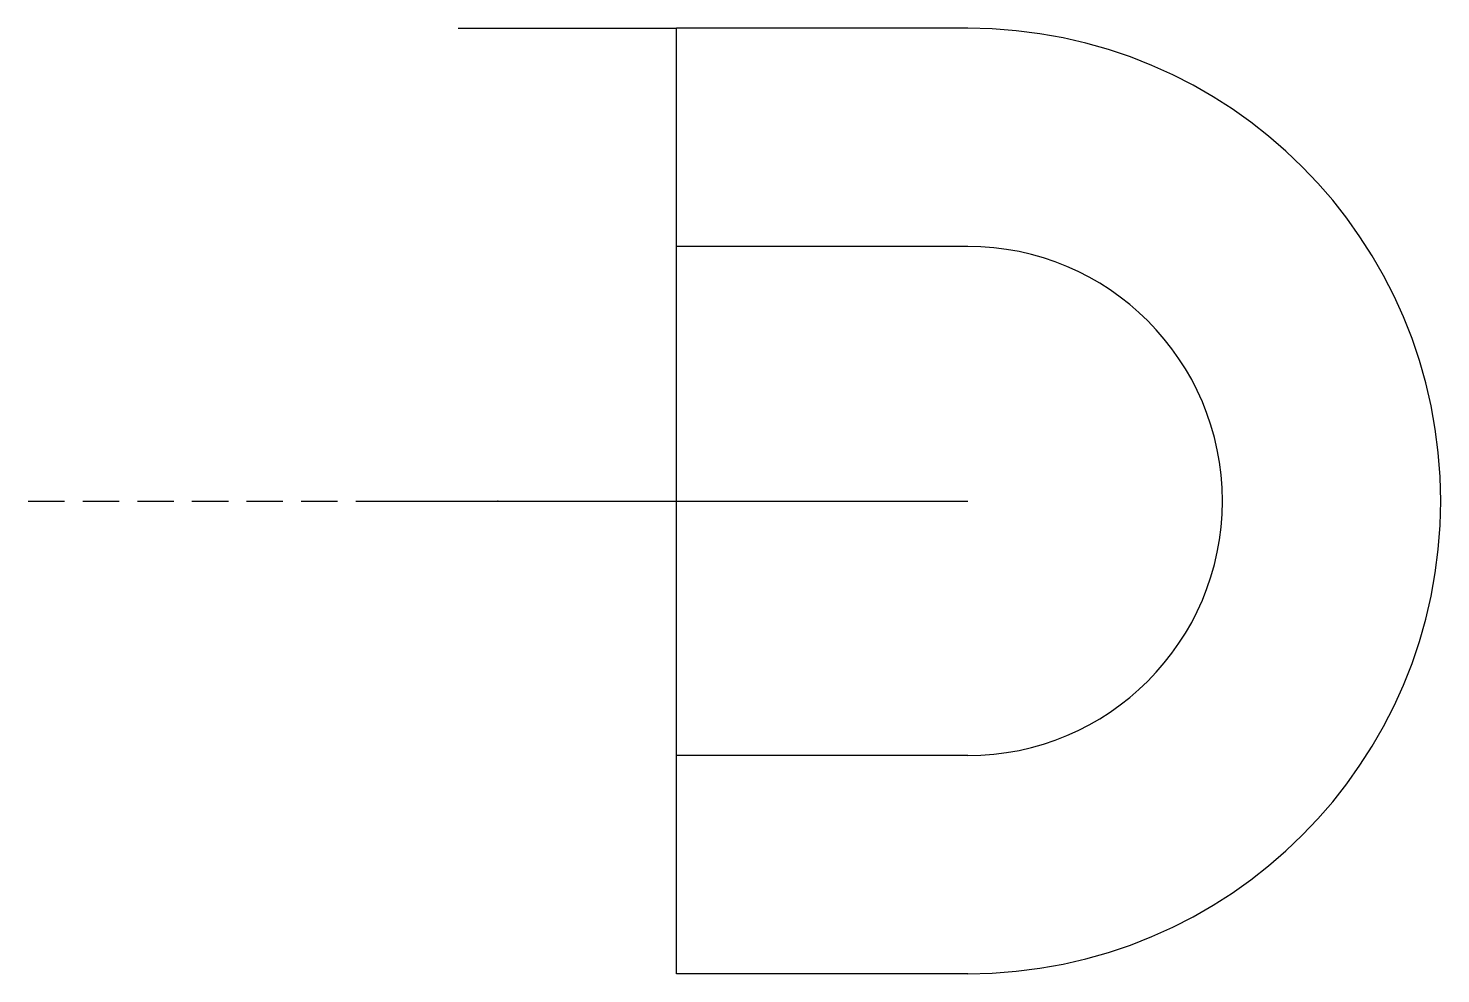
# Model space of a CAD drawing. Header units: millimetres. Extents: x -5.9 to 13.5, y 0 to 13.
import ezdxf

# ---------------------------------------------------------------- set-up
doc = ezdxf.new("R2010")
doc.units = ezdxf.units.MM
doc.linetypes.add('DASHED', pattern=[0.75, 0.5, -0.25])
doc.layers.get('0').update_dxf_attribs({"linetype": 'CONTINUOUS'})

msp = doc.modelspace()

# ---------------------------------------------------------------- linework, layer by layer
for p, q in [((0, 13), (3, 13)), ((3, 0), (3, 13)), ((7, 13), (3, 13)), ((7, 10), (3, 10)), ((7, 3), (3, 3)), ((7, 0), (3, 0))]:
    msp.add_line(p, q)
at = {"linetype": 'DASHED'}
for p in [(-5.91, 6.5), (-1, 6.5)]:
    msp.add_line(p, (7, 6.5), dxfattribs=at)
for radius in [6.5, 3.5]:
    msp.add_arc((7, 6.5), radius, -90, 90)
for p in [(0.545, 6.5), (3, 6.5)]:
    msp.add_point(p)

doc.saveas('drawing.dxf')
